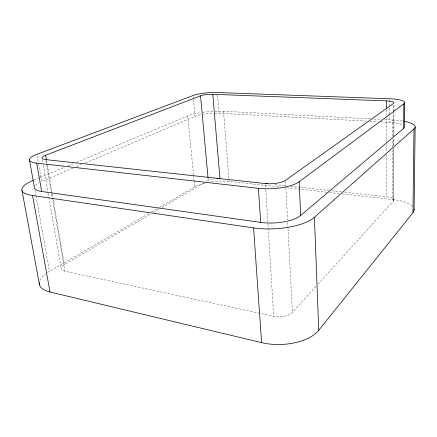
<?xml version="1.0" encoding="UTF-8"?>
<svg xmlns="http://www.w3.org/2000/svg" width="437" height="437" viewBox="0 0 437 437"><rect width="100%" height="100%" fill="white"/><g stroke="black" fill="none" stroke-linecap="round" stroke-linejoin="round"><path stroke-width="0.33" stroke-dasharray="2.19 1.64" d="M401.914 124.518A20.932 5.086 -1.2 0 0 389.684 122.355L389.684 114.936M389.684 114.265L389.689 106.847M389.689 106.175L389.689 99.434M412.342 206.226A30.148 10.646 0.3 0 0 392.552 199.485L392.639 149.902M392.644 147.187L392.661 139.037M392.666 136.317L392.694 120.017L384.544 119.596M317.967 284.197L393.3 201.096L393.42 148.531M393.426 145.8L393.442 138.289M393.447 135.557L393.497 112.347M393.497 111.664L393.519 104.159M393.742 200.206L393.868 147.804M393.879 145.079L393.895 137.595M393.895 136.912L393.956 111.73M393.961 111.053L393.977 104.246M51.615 193.897L64.867 271.235L273.693 316.29A13.831 6.899 -2.6 0 0 292.397 312.4L316.142 286.213M64.867 271.235A11.892 4.638 -10.8 0 1 64.359 264.642L151.284 213.775M153.638 212.398L158.921 209.307M161.859 207.586L204.15 182.841M206.499 181.464L208.258 180.432A8.625 2.693 -5 0 1 214.638 178.667M47.486 272.535A35.528 14.361 -11.1 0 1 49.496 271.29L148.842 213.496M151.786 211.787L157.074 208.706M159.429 207.34L194.7 186.817A25.788 8.347 -5 0 1 205.237 182.983M72.984 168.196L41.684 181.492L38.664 164.257M76.737 166.601L81.746 164.476M85.499 162.881L195.049 116.362A17.819 3.944 -4.8 0 1 201.719 114.472M33.807 180.11L39.461 177.755M40.089 177.493L64.594 167.278M67.735 165.967L74.017 163.351M76.53 162.302L187.73 115.942A26.733 5.921 -4.8 0 1 200.812 112.593M215.157 111.206A26.733 5.921 -4.8 0 1 223.504 111.249L370.27 118.853M373.668 119.033L381.146 119.416M214.933 113.123A17.819 3.944 -4.8 0 1 219.084 113.199L367.255 121.147M369.97 121.295L378.125 121.732M380.846 121.879L389.684 122.355M274.868 184.6L285.711 185.785M290.452 186.299L299.94 187.336M300.618 187.407L329.077 190.51M331.787 190.805L341.275 191.843M344.662 192.209L386.679 196.792A10.089 3.436 0.1 0 1 393.3 201.096M211.399 181.841A25.788 8.347 -5 0 1 229.163 181.426L280.008 187.041M286.787 187.795L326.789 192.214M329.498 192.515L338.992 193.564M342.384 193.941L392.552 199.485M34.976 190.401L35.818 195.082M35.938 195.749L49.496 271.29M37.15 155.643L38.549 163.596M42.367 159.909L42.831 162.591M43.296 165.273L48.048 192.761M48.168 193.433L61.158 268.515M46.568 160.603L47.256 164.629M47.371 165.301L52.194 193.493M52.309 194.165L53.112 198.862M53.227 199.534L64.359 264.642M45.852 160.27L51.5 193.225M187.73 115.942L193.504 174.669M193.569 175.346L194.033 180.071M194.099 180.743L194.7 186.817M193.203 96.883L193.394 98.899M193.454 99.57L195.049 116.362M208.072 178.405L208.258 180.432M217.593 95.184L219.084 113.199M223.504 111.249L229.163 181.426M265.494 184.9L265.745 188.986M265.789 189.669L273.693 316.29M285.541 181.016L285.864 187.145M285.896 187.823L287.568 219.822M287.71 222.542L287.994 227.988M288.032 228.671L292.397 312.4M386.576 109.731L386.587 115.171M386.587 117.892L386.614 141.697M386.619 144.418L386.625 151.901M386.63 154.622L386.679 196.792M39.876 280.538A35.528 14.361 -11.1 0 1 45.666 273.819M202.954 112.271A26.733 5.921 -4.8 0 1 214.054 111.249M392.694 120.017A31.42 7.631 -1.2 0 1 403.231 121.131M202.227 114.374A17.819 3.944 -4.8 0 1 213.835 113.15M35.293 185.501A24.833 6.954 -8.8 0 1 39.106 182.71"/><path stroke-width="0.66" d="M403.646 128.363L403.821 103.88A21.189 4.457 -1.7 0 0 389.689 98.757L217.375 92.518A17.999 3.447 -4.7 0 0 193.078 95.539L36.921 154.316A25.182 6.118 -8.2 0 0 36.681 163.138L41.673 191.488L260.665 222.411A29.137 10.521 -3.2 0 0 300.683 215.485L403.646 128.363A20.932 5.086 -1.2 0 0 404.493 127.02L404.678 102.695M39.357 282.526A35.528 14.361 -11.1 0 0 50.02 291.987L261.605 342.652A41.28 21.326 -2.5 0 0 318.742 330.279L412.954 212.682L413.986 128.959A31.42 7.631 -1.2 0 0 404.258 121.317M414.085 209.891L415.15 126.932M33.179 180.372A37.276 10.444 -8.8 0 0 32.546 195.514L253.575 227.912A43.755 15.819 -3.2 0 0 314.411 217.287L413.986 128.959M36.681 163.138L258.414 188.314A29.634 9.319 -3.4 0 0 299.154 181.765L403.821 103.88M267.411 183.786L45.738 159.598A12.586 3.059 -8.2 0 1 45.65 155.233L200.55 95.834A8.997 1.726 -4.7 0 1 212.797 94.305L386.565 100.887A10.592 2.229 -1.7 0 1 393.519 103.476L285.508 180.339A14.809 4.654 -3.4 0 1 265.406 183.54M21.916 190.237L39.445 284.443M32.546 195.514L50.02 291.987M29.399 159.652L34.386 187.451A24.833 6.954 -8.8 0 0 41.673 191.488M45.65 155.233L46.453 159.931M200.55 95.834L208.012 177.728M212.797 94.305L219.975 178.618A8.625 2.693 -5 0 0 218.986 178.536M253.575 227.912L261.605 342.652M258.414 188.314L260.665 222.411M299.154 181.765L300.683 215.485M314.411 217.287L318.742 330.279M386.565 100.887L386.576 108.371M414.063 209.421A30.148 10.646 0.3 0 1 412.954 212.682M216.856 178.509A8.625 2.693 -5 0 1 217.937 178.498"/></g></svg>
